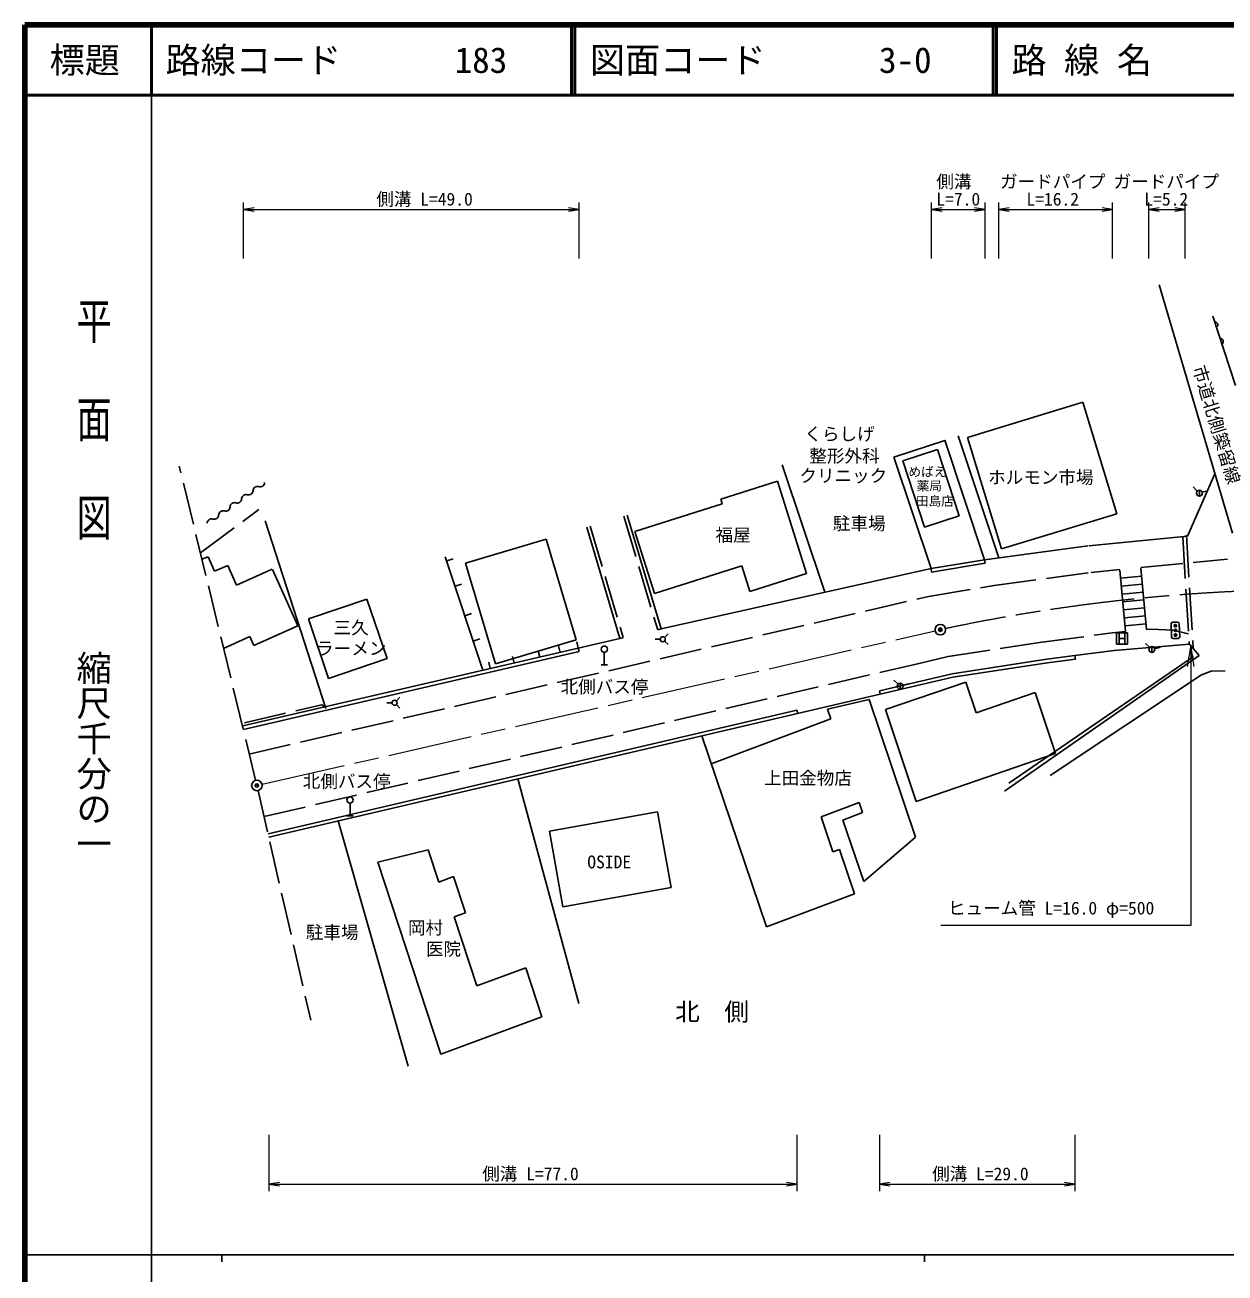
# Model space of a CAD drawing. Units: millimetres, scale not verified. Extents: x 40000 to 680000, y 20000 to 380000.
# Drawn here: x 40000 to 210759, y 202409 to 380000 of the extents above; entities that cross this region are included whole.
import ezdxf
from ezdxf.enums import TextEntityAlignment as Align

# ---------------------------------------------------------------- set-up
doc = ezdxf.new("R2010")
doc.units = ezdxf.units.MM
doc.header["$LTSCALE"] = 1000
doc.header["$PDMODE"] = 32
doc.header["$PDSIZE"] = 500
doc.linetypes.add('CHAIN', pattern=[18.5, 12, -1.5, 3.5, -1.5])
doc.linetypes.add('DASHED', pattern=[7.5, 6, -1.5])
for name, color, linetype, lineweight in [('M-BGD', 7, 'Continuous', 25), ('M-BGD-EXST', 7, 'Continuous', 25), ('M-BMK', 2, 'CHAIN', 13), ('M-BMK-HTXT', 7, 'Continuous', 13), ('M-BMK-SRVR', 3, 'Continuous', 25), ('M-STR-HTXT', 7, 'Continuous', 13), ('M-STR-STRC', 7, 'Continuous', 25), ('M-TTL', 2, 'Continuous', 140), ('M-TTL-BAND', 7, 'Continuous', 25), ('M-TTL-LINE', 7, 'Continuous', 50)]:
    doc.layers.add(name, color=color, linetype=linetype, lineweight=lineweight)
doc.layers.add('M-OTRS', color=6, linetype='Continuous')
doc.layers.add('M-TTL-TXT', color=7, linetype='Continuous')
doc.styles.add('@ＭＳ ゴシック', font='')
doc.styles.add('ＭＳ ゴシック', font='')
doc.styles.get('@ＭＳ ゴシック').set_extended_font_data('@MS Gothic')
doc.styles.get('ＭＳ ゴシック').set_extended_font_data('MS Gothic')

# ---------------------------------------------------------------- blocks, each defined once
blk = doc.blocks.new('open_arrow')
at = {"color": 0, "linetype": 'Continuous', "lineweight": -2}
blk.add_lwpolyline([(7.5, 1.25), (0, 0), (7.5, -1.25)], dxfattribs=at)

msp = doc.modelspace()

# ---------------------------------------------------------------- hatches: boundary and pattern name
at = {"layer": 'M-BGD-EXST'}
for points in [[(203670, 294699, 1), (203681, 294349, 1)], [(203691, 294029, 1), (203702, 293679, 1)], [(203712, 293358, 1), (203723, 293009, 1)]]:
    msp.add_hatch(color=256, dxfattribs=at).paths.add_polyline_path(points)

# ---------------------------------------------------------------- linework, layer by layer
at = {"layer": 'M-BGD'}
for p, q in [((201370, 343026), (211798, 307694)), ((209041, 338562), (212256, 328720)), ((174116, 321312), (190533, 326306)), ((190533, 326306), (195363, 310429)), ((172778, 321535), (178563, 304175)), ((170886, 320887), (163648, 318492)), ((170881, 320902), (176545, 303906)), ((174116, 321312), (178946, 305435)), ((163648, 318492), (168928, 302649)), ((164920, 317986), (169837, 319587)), ((164920, 317986), (167991, 308552)), ((169837, 319587), (172909, 310153)), ((147754, 317423), (153833, 299273)), ((205411, 307272), (209313, 316113)), ((139006, 312532), (147082, 315077)), ((147082, 315077), (151221, 301944)), ((126778, 307933), (139220, 311853)), ((139220, 311853), (139006, 312532)), ((74194, 309426), (82796, 282761)), ((125681, 310260), (130512, 294057)), ((167991, 308552), (172909, 310153)), ((178946, 305435), (195363, 310429)), ((119931, 308545), (124656, 292699)), ((126778, 307933), (129562, 299099)), ((191359, 305880), (205411, 307272)), ((102668, 303398), (114181, 306831)), ((114181, 306831), (118450, 292514)), ((176545, 303906), (191231, 305865)), ((65173, 304004), (66071, 304303)), ((66071, 304303), (66984, 302271)), ((99813, 304342), (105142, 288173)), ((100008, 303749), (100940, 304056)), ((168928, 302649), (176545, 303906)), ((176545, 303906), (176626, 303413)), ((66984, 302271), (68844, 303107)), ((68844, 303107), (70110, 300289)), ((70110, 300289), (75187, 302570)), ((75204, 302534), (78814, 294496)), ((102668, 303398), (106937, 289081)), ((129562, 299099), (142003, 303020)), ((168928, 302649), (130512, 294057)), ((142003, 303020), (143144, 299399)), ((143144, 299399), (151221, 301944)), ((169010, 302156), (168928, 302649)), ((169010, 302156), (176626, 303413)), ((101202, 300128), (102133, 300435)), ((80327, 295481), (88664, 298309)), ((88664, 298309), (91540, 289830)), ((80327, 295481), (83204, 287002)), ((102585, 295932), (103516, 296239)), ((72583, 291698), (78814, 294496)), ((130033, 293914), (130512, 294057)), ((68263, 291287), (72011, 292971)), ((70988, 280252), (118726, 291324)), ((72011, 292971), (72583, 291698)), ((103774, 292323), (104706, 292630)), ((106937, 289081), (118450, 292514)), ((115925, 291632), (116135, 290723)), ((118515, 292233), (118726, 291324)), ((118726, 291324), (124656, 292699)), ((118726, 291324), (118839, 290836)), ((124656, 292699), (125135, 292842)), ((194963, 291003), (205689, 291900)), ((205689, 291900), (207084, 290289)), ((71101, 279764), (118839, 290836)), ((83204, 287002), (91540, 289830)), ((109380, 290114), (109590, 289205)), ((113037, 290962), (113248, 290053)), ((171947, 287691), (185067, 289689)), ((179379, 270984), (207084, 290289)), ((206285, 290145), (179985, 272116)), ((185067, 289689), (189405, 290264)), ((185109, 289190), (189485, 289770)), ((189405, 290264), (194963, 291003)), ((189405, 290264), (189485, 289770)), ((105989, 289328), (106200, 288418)), ((172042, 287199), (185166, 289198)), ((207427, 287524), (208779, 288046)), ((208779, 288046), (210759, 288101)), ((74701, 264429), (172042, 287199)), ((161569, 285263), (171947, 287691)), ((162465, 282575), (173880, 286484)), ((173880, 286484), (175338, 282113)), ((185891, 273197), (207427, 287524)), ((161569, 285263), (161683, 284776)), ((175338, 282113), (183755, 284995)), ((183755, 284995), (186649, 276313)), ((74587, 264916), (149848, 282521)), ((149848, 282521), (149962, 282034)), ((154205, 282635), (160114, 284017)), ((154205, 282635), (154663, 281280)), ((160114, 284017), (166732, 264431)), ((162465, 282575), (166816, 269523)), ((137651, 274885), (154663, 281280)), ((136314, 278842), (145498, 251661)), ((166816, 269523), (186649, 276313)), ((110146, 272720), (118799, 240784)), ((153274, 267339), (158701, 269379)), ((158701, 269379), (159195, 267918)), ((84561, 266735), (94549, 231868)), ((114625, 265272), (130016, 268018)), ((130016, 268018), (131935, 257263)), ((153274, 267339), (154964, 262337)), ((156385, 266861), (159195, 267918)), ((156385, 266861), (159344, 258105)), ((116544, 254517), (114625, 265272)), ((159344, 258105), (166732, 264431)), ((90194, 260894), (97366, 262626)), ((97366, 262626), (98869, 258047)), ((154964, 262337), (155915, 262694)), ((155915, 262694), (158049, 256380)), ((90194, 260894), (99165, 233565)), ((98869, 258047), (101000, 258830)), ((101000, 258830), (102693, 253672)), ((116544, 254517), (131935, 257263)), ((145498, 251661), (158049, 256380)), ((101061, 253072), (102693, 253672)), ((101061, 253072), (104275, 243280)), ((104275, 243280), (111269, 245851)), ((111269, 245851), (113564, 238859)), ((99165, 233565), (113564, 238859))]:
    msp.add_line(p, q, dxfattribs=at)
at = {"layer": 'M-BGD', "linetype": 'DASHED'}
for p, q in [((72822, 272520), (61959, 317233)), ((64955, 304900), (73291, 311050)), ((125202, 310117), (130033, 293914)), ((120410, 308688), (125135, 292842)), ((205273, 307407), (206222, 291284)), ((204753, 307228), (205656, 291902)), ((207680, 303678), (211118, 303969)), ((177903, 300253), (191734, 302098)), ((191734, 302098), (195777, 302499)), ((198762, 302795), (207680, 303678)), ((168558, 298672), (177903, 300253)), ((71914, 276258), (168558, 298672)), ((184714, 292164), (194726, 293492)), ((194726, 293492), (196618, 293672)), ((199604, 293957), (200293, 294022)), ((200293, 294022), (203341, 293890)), ((203341, 293890), (205568, 293386)), ((171345, 290128), (184714, 292164)), ((167419, 289199), (171345, 290128)), ((74018, 267350), (167419, 289199)), ((71222, 280705), (82223, 283253)), ((82223, 283253), (82771, 282920)), ((73167, 271060), (80657, 238400))]:
    msp.add_line(p, q, dxfattribs=at)
at = {"layer": 'M-BGD'}
for centre, radius, start, end in [((209297, 337330), 439, 306.57896, 89.59451), ((210073, 334954), 439, 306.57896, 89.59451), ((73080, 313715), 625, 72.16046, 178.42066), ((73463, 314905), 625, 252.16046, 358.42066), ((70198, 312594), 625, 252.16046, 358.42066), ((71448, 312559), 625, 72.16046, 178.42066), ((71831, 313749), 625, 252.16046, 358.42066), ((68183, 310248), 625, 72.16046, 178.42066), ((68566, 311438), 625, 252.16046, 358.42066), ((69815, 311404), 625, 72.16046, 178.42066), ((66550, 309093), 625, 72.16046, 178.42066), ((66933, 310283), 625, 252.16046, 358.42066)]:
    msp.add_arc(centre, radius, start, end, dxfattribs=at)
at = {"layer": 'M-BGD-EXST'}
for p, q in [((206814, 313684), (206228, 314270)), ((207107, 313805), (207107, 312976)), ((207508, 313498), (208309, 313712)), ((204010, 295031), (203311, 295009)), ((204309, 292939), (204251, 294805)), ((131005, 292850), (131518, 293363)), ((195304, 293482), (195304, 291901)), ((196885, 293482), (195304, 293482)), ((195700, 293403), (195700, 291980)), ((196490, 291980), (196490, 293403)), ((196885, 291901), (196885, 293482)), ((203085, 294768), (203143, 292903)), ((130385, 292593), (129659, 292593)), ((131005, 292336), (131518, 291823)), ((195304, 291901), (196885, 291901)), ((195700, 292692), (196490, 292692)), ((200039, 291422), (199452, 292008)), ((200332, 291543), (200332, 290714)), ((200732, 291236), (201533, 291451)), ((203384, 292677), (204083, 292699)), ((122432, 290732), (122432, 288942)), ((122879, 288942), (121984, 288942)), ((164235, 286204), (163649, 286790)), ((164528, 286326), (164528, 285496)), ((164929, 286018), (165730, 286233)), ((92844, 283814), (93358, 284328)), ((92225, 283558), (91499, 283558)), ((92844, 283301), (93358, 282788)), ((86251, 269277), (86251, 267487)), ((86698, 267487), (85803, 267487))]:
    msp.add_line(p, q, dxfattribs=at)
for points in [[(203670, 294699, 1), (203681, 294349, 1)], [(203691, 294029, 1), (203702, 293679, 1)], [(203712, 293358, 1), (203723, 293009, 1)]]:
    msp.add_lwpolyline(points, format="xyb", close=True, dxfattribs=at)
for centre, radius in [((207107, 313390), 415), ((203676, 294524), 175), ((203697, 293854), 175), ((203718, 293184), 175), ((122432, 291179), 447), ((130748, 292593), 363), ((200332, 291129), 415), ((164528, 285911), 415), ((92588, 283558), 363), ((86251, 269724), 447)]:
    msp.add_circle(centre, radius, dxfattribs=at)
for centre, start, end in [((203318, 294776), 91.79622, 181.79622), ((204017, 294798), 1.79622, 91.79622), ((203376, 292910), 181.79622, 271.79622), ((204076, 292932), 271.79622, 1.79622)]:
    msp.add_arc(centre, 233, start, end, dxfattribs=at)
at = {"layer": 'M-BMK'}
msp.add_line((73730, 271958), (169523, 293784), dxfattribs=at)
msp.add_arc((224193, 42474), 257196, 87.63636, 101.93882, dxfattribs=at)
at = {"layer": 'M-BMK-SRVR'}
for centre in [(170254, 293951), (72999, 271792)]:
    msp.add_circle(centre, 750, dxfattribs=at)
at = {"layer": 'M-OTRS'}
for p in [(170254, 293951), (72999, 271792)]:
    msp.add_point(p, dxfattribs=at)
at = {"layer": 'M-STR-HTXT'}
for p, q in [((71101, 346750), (71101, 354750)), ((71101, 353750), (118839, 353750)), ((118839, 346750), (118839, 354750)), ((169010, 346750), (169010, 354750)), ((169010, 353750), (176626, 353750)), ((176626, 346750), (176626, 354750)), ((178563, 346750), (178563, 354750)), ((178563, 353750), (194763, 353750)), ((194763, 346750), (194763, 354750)), ((199901, 346750), (199901, 354750)), ((199901, 353750), (205101, 353750)), ((205101, 346750), (205101, 354750)), ((74701, 222059), (74701, 214059)), ((149848, 222059), (149848, 214059)), ((161569, 222059), (161569, 214059)), ((189405, 222059), (189405, 214059)), ((74701, 215059), (149848, 215059)), ((161569, 215059), (189405, 215059))]:
    msp.add_line(p, q, dxfattribs=at)
msp.add_lwpolyline([(205872, 291731), (205872, 251868), (170333, 251868)], dxfattribs=at)
at = {"layer": 'M-STR-STRC'}
for p, q in [((196618, 293672), (195783, 302438)), ((199604, 293957), (198769, 302722)), ((195891, 301302), (198878, 301586)), ((195999, 300165), (198986, 300450)), ((196108, 299029), (199094, 299314)), ((196216, 297893), (199202, 298177)), ((196324, 296757), (199311, 297041)), ((196432, 295621), (199419, 295905)), ((196541, 294484), (199527, 294769))]:
    msp.add_line(p, q, dxfattribs=at)
at = {"layer": 'M-TTL'}
for p, q in [((40000, 380000), (40000, 20000)), ((680000, 380000), (40000, 380000))]:
    msp.add_line(p, q, dxfattribs=at)
at = {"layer": 'M-TTL-BAND'}
for p, q in [((58000, 370000), (58000, 20000)), ((40000, 205000), (579000, 205000)), ((68000, 205000), (68000, 204000)), ((168000, 205000), (168000, 204000))]:
    msp.add_line(p, q, dxfattribs=at)
at = {"layer": 'M-TTL-LINE'}
for p, q in [((58000, 380000), (58000, 370000)), ((117750, 380000), (117750, 370000)), ((118250, 380000), (118250, 370000)), ((177750, 380000), (177750, 370000)), ((178250, 380000), (178250, 370000)), ((40000, 370000), (680000, 370000))]:
    msp.add_line(p, q, dxfattribs=at)

# ---------------------------------------------------------------- block references
at = {"layer": 'M-STR-HTXT', "xscale": 200, "yscale": 200}
for p in [(71101, 353750), (169010, 353750), (178563, 353750), (199901, 353750), (74701, 215059), (161569, 215059)]:
    msp.add_blockref('open_arrow', p, dxfattribs=at)
at = {"layer": 'M-STR-HTXT'}
for p, xscale, yscale, rotation in [((118839, 353750), 200, 200, 180), ((176626, 353750), 200, 200, 180), ((194763, 353750), 200, 200, 180), ((205101, 353750), 200, 200, 180), ((205872, 291731), 400, 400, 270), ((149848, 215059), 200, 200, 180), ((189405, 215059), 200, 200, 180)]:
    msp.add_blockref('open_arrow', p, dxfattribs=dict(at, xscale=xscale, yscale=yscale, rotation=rotation))

# ---------------------------------------------------------------- texts
at = {"layer": 'M-BMK-HTXT', "style": 'ＭＳ ゴシック'}
msp.add_text('市道北側築留線', height=1833, rotation=286.857, dxfattribs=at).set_placement((207028, 331509), align=Align.MIDDLE_LEFT)
for s, height, p in [('くらしげ', 1833, (150908, 322720)), ('整形外科', 1833, (151606, 319583)), ('クリニック', 1833, (150189, 316780)), ('めばえ', 1320, (165712, 317083)), ('ホルモン市場', 1833, (177050, 316552)), ('薬局', 1320, (166875, 315076)), ('田島店', 1320, (166781, 312921)), ('駐車場', 1833, (154956, 309984)), ('福屋', 1833, (138257, 308342)), ('上田金物店', 1833, (145165, 273764)), ('OSIDE', 1833, (120015, 261821)), ('岡村', 1833, (94495, 252455)), ('駐車場', 1833, (79969, 251803)), ('医院', 1833, (97047, 249430))]:
    msp.add_text(s, height=height, dxfattribs=at).set_placement(p, align=Align.TOP_LEFT)
for s, p in [('三久', (86421, 294249)), ('ラーメン', (86421, 291292))]:
    msp.add_text(s, height=1833, dxfattribs=at).set_placement(p, align=Align.MIDDLE_CENTER)
for p in [(116210, 285829), (79530, 272372)]:
    msp.add_text('北側バス停', height=1833, dxfattribs=at).set_placement(p, align=Align.MIDDLE_LEFT)
msp.add_text('北\u3000側', height=2566, dxfattribs=at).set_placement((143015, 237539), align=Align.BOTTOM_RIGHT)
at = {"layer": 'M-STR-HTXT', "style": 'ＭＳ ゴシック'}
for s, p in [('側溝 ', (172804, 356250)), ('ガードパイプ', (186243, 356250)), ('ガードパイプ', (202398, 356250)), ('側溝 L=49.0', (96858, 353750)), ('L=7.0', (172804, 353750)), ('L=16.2', (186243, 353750)), ('L=5.2', (202398, 353750)), ('側溝 L=77.0', (111932, 215059)), ('側溝 L=29.0', (175949, 215059))]:
    msp.add_text(s, height=1833, dxfattribs=at).set_placement(p, align=Align.BOTTOM_CENTER)
msp.add_text('ヒューム管 L=16.0 φ=500', height=1833, dxfattribs=at).set_placement((171333, 252868), align=Align.BOTTOM_LEFT)
at = {"layer": 'M-TTL-BAND', "style": '@ＭＳ ゴシック', "width": 1.4}
msp.add_text('平  面  図', height=3666, rotation=270, dxfattribs=at).set_placement((49777, 306475), align=Align.MIDDLE_RIGHT)
at = {"layer": 'M-TTL-BAND', "style": '@ＭＳ ゴシック'}
msp.add_text('縮尺千分の一', height=3666, rotation=270, dxfattribs=at).set_placement((49777, 261030), align=Align.MIDDLE_RIGHT)
at = {"layer": 'M-TTL-TXT', "style": 'ＭＳ ゴシック'}
msp.add_text('標題', height=3666, dxfattribs=at).set_placement((48500, 375000), align=Align.MIDDLE_CENTER)
for s, p in [('路線コード', (60000, 375000)), ('183', (101142, 375000)), ('図面コード', (120380, 375000)), ('3-0', (161521, 375000)), ('路 線 名', (180380, 375000))]:
    msp.add_text(s, height=3666, dxfattribs=at).set_placement(p, align=Align.MIDDLE_LEFT)

doc.saveas('drawing.dxf')
